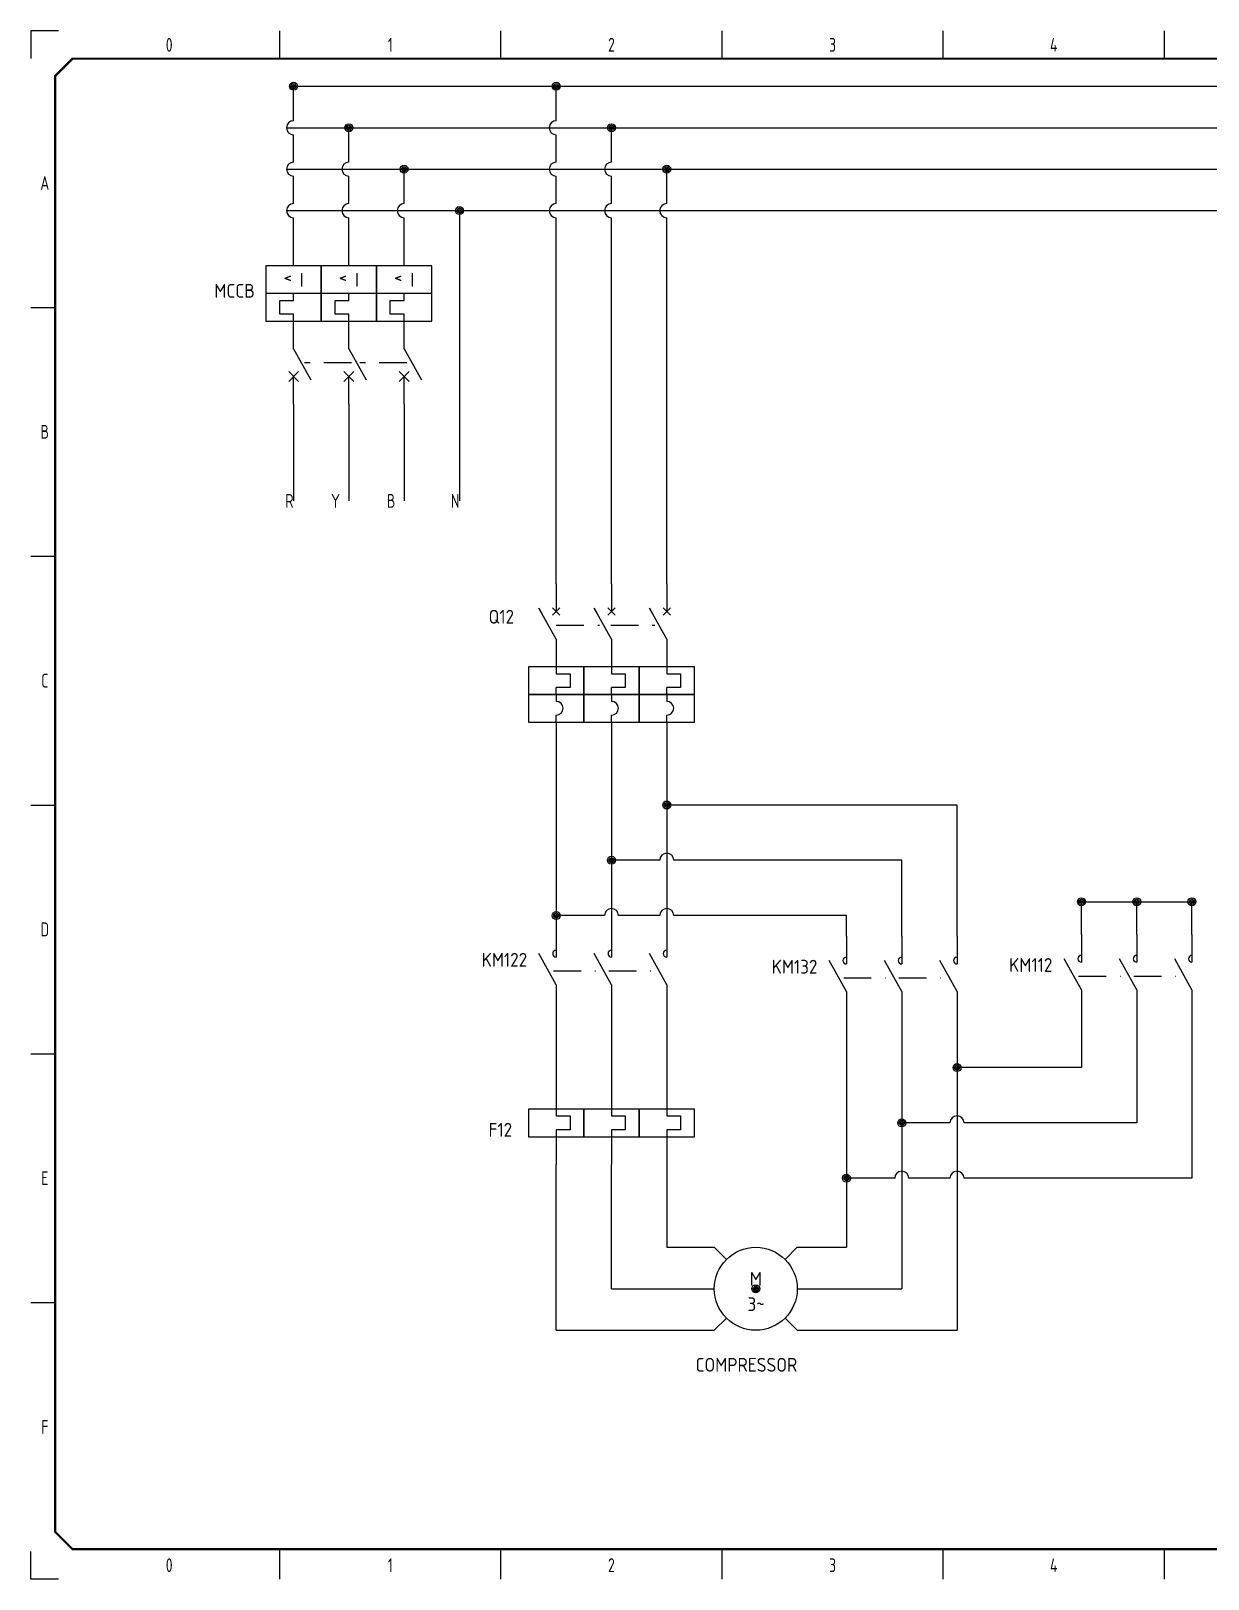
# Model space of a CAD drawing. Extents: x 5 to 415, y 5 to 285.
# Drawn here: x 5 to 217.9, y 5 to 285 of the extents above; entities that cross this region are included whole.
import ezdxf
from ezdxf.enums import TextEntityAlignment as Align

# ---------------------------------------------------------------- set-up
doc = ezdxf.new("R2010")
doc.units = 0
doc.header["$LTSCALE"] = 10
doc.linetypes.add('DASHED', pattern=[0.75, 0.5, -0.25])
for name, color, linetype in [('LINK', 252, 'DASHED'), ('MISC', 4, 'Continuous'), ('SYMS', 7, 'Continuous'), ('TAGS', 4, 'Continuous'), ('TITLE', 7, 'Continuous'), ('Title blocks', 7, 'Continuous'), ('WIREFIXED', 4, 'Continuous'), ('WIRES', 7, 'Continuous')]:
    doc.layers.add(name, color=color, linetype=linetype)
doc.styles.add('ISO8', font='ISO8.shx', dxfattribs={"width": 0.8})
doc.styles.add('ITALIC', font='ITALIC')
doc.styles.add('SIMPLEX', font='simplex')
doc.styles.add('WD_IEC', font='ISOCP2.shx', dxfattribs={"width": 0.9, "height": 4})

# ---------------------------------------------------------------- blocks, each defined once
blk = doc.blocks.new('Title_blocks_A3')
at = {"layer": 'TITLE', "const_width": 0.392}
blk.add_lwpolyline([(372.89, 13.53), (372.89, 276.86), (369.75, 280), (12.53, 280), (9.39, 276.86), (9.39, 13.53), (12.53, 10.39), (369.75, 10.39)], close=True, dxfattribs=at)
at = {"layer": 'Title blocks', "color": 7}
for p, q in [((50, 280), (50, 285)), ((90, 280), (90, 285)), ((130, 280), (130, 285)), ((170, 280), (170, 285)), ((5, 235), (9.39, 235)), ((5, 190), (9.39, 190)), ((5, 100), (9.39, 100)), ((5, 55), (9.39, 55)), ((50, 5), (50, 10.39)), ((90, 5), (90, 10.39)), ((130, 5), (130, 10.39)), ((170, 5), (170, 10.39))]:
    blk.add_line(p, q, dxfattribs=at)
at = {"layer": 'Title blocks', "color": 2}
for p, q in [((210, 280), (210, 285)), ((5, 145), (9.39, 145)), ((210, 5), (210, 10.39))]:
    blk.add_line(p, q, dxfattribs=at)
at = {"layer": 'Title blocks'}
for points in [[(10, 285), (5, 285), (5, 280)], [(10, 5), (5, 5), (5, 10)]]:
    blk.add_lwpolyline(points, dxfattribs=at)
at = {"layer": 'TITLE', "color": 1, "style": 'ITALIC'}
for tag, height, p in [('TITLE#1', 1.5, (393.23, 52.79)), ('TITLE#2', 1.5, (393.23, 50.25)), ('TITLE#3', 1.5, (393.23, 47.71)), ('TITLE#4', 1.5, (393.23, 45.16)), ('DWG#', 2, (393.23, 20.38))]:
    blk.add_attdef(tag, text='', height=height, dxfattribs=at).set_placement(p, align=Align.CENTER)
at = {"layer": 'TITLE', "color": 1, "style": 'SIMPLEX'}
blk.add_attdef('CAD#', (376.32, 34.6), '', height=1.25, rotation=90, dxfattribs=at)
at = {"layer": 'TITLE', "color": 1}
for tag, p, height, style in [('ENGINEER', (381.68, 34.6), 1.25, 'ITALIC'), ('CHKDBY', (396.6, 34.6), 1.25, 'ITALIC'), ('JOB#', (384.53, 30.65), 1.25, 'SIMPLEX'), ('DRAWNBY', (397.48, 30.65), 1.25, 'ITALIC'), ('SCALE', (383.14, 26.88), 1.25, 'SIMPLEX'), ('DATE', (396.4, 26.88), 1.25, 'SIMPLEX'), ('SHTS', (397.95, 13.15), 2, 'ITALIC')]:
    blk.add_attdef(tag, p, '', height=height, dxfattribs=dict(at, style=style))
at = {"layer": 'TITLE', "color": 1, "style": 'ITALIC'}
blk.add_attdef('SH#', text='', height=2, dxfattribs=at).set_placement((389.77, 13.15), align=Align.RIGHT)
at = {"layer": 'TITLE', "color": 7, "flags": 9}
blk.add_attdef('WD_TB', (381.46, 10.39), '', height=1.57, dxfattribs=at)
at = {"layer": 'Title blocks', "style": 'ISO8', "width": 0.8}
for s, p in [('0', (30, 282.5)), ('1', (70, 282.5)), ('2', (110, 282.5)), ('3', (150, 282.5)), ('4', (190, 282.5)), ('A', (7.5, 257.5)), ('B', (7.5, 212.5)), ('C', (7.5, 167.5)), ('D', (7.5, 122.5)), ('E', (7.5, 77.5)), ('F', (7.5, 32.5)), ('0', (30, 7.5)), ('1', (70, 7.5)), ('2', (110, 7.5)), ('3', (150, 7.5)), ('4', (190, 7.5))]:
    blk.add_text(s, height=2.5, dxfattribs=at).set_placement(p, align=Align.MIDDLE)
blk = doc.blocks.new('VCB11THI')
for p, q in [((0, 7.5), (0, 2.5)), ((0, -2.5), (-3.12, 3.12)), ((-0.88, 3.38), (0.88, 1.62)), ((-0.88, 1.62), (0.88, 3.38)), ((0, -2.5), (0, -8.75)), ((0, -8.75), (2.5, -8.75)), ((2.5, -8.75), (2.5, -11.25)), ((-5, -12.5), (5, -12.5)), ((0, -11.25), (0, -12.5)), ((2.5, -11.25), (0, -11.25)), ((0, -17.5), (0, -22.5))]:
    blk.add_line(p, q)
blk.add_lwpolyline([(-5, -7.5), (-5, -17.5), (5, -17.5), (5, -7.5)], close=True)
at = {"style": 'WD_IEC'}
for tag, p in [('INST', (-8, 5.25)), ('LOC', (-8, 1.75)), ('TAG1', (-8, -1.75)), ('RATING1', (-8, -6.35)), ('DESC1', (-8, -14.35)), ('DESC2', (-8, -17.85)), ('DESC3', (-8, -21.35))]:
    blk.add_attdef(tag, text='', height=2.5, dxfattribs=at).set_placement(p, align=Align.RIGHT)
blk.add_attdef('TERM01', text='', height=2, rotation=90, dxfattribs=at).set_placement((-1, 7.5), align=Align.RIGHT)
at = {"style": 'WD_IEC', "flags": 1}
for tag, p, height in [('X2TERM01', (0, 7.5), 0.32), ('MFG', (2.75, 6.5), 1.5), ('CAT', (2.75, 4), 1.5), ('X4LINK', (-2, 0), 0.32), ('X1LINK', (-0.5, 0), 0.32), ('COMMON', (-3.75, -8.75), 1), ('ASSYCODE', (1, -19), 1), ('FAMILY', (1, -20.5), 1), ('X8TERM02', (0, -22.5), 0.32), ('CATDESC', (1, -22), 1)]:
    blk.add_attdef(tag, p, '', height=height, dxfattribs=at)
at = {"lineweight": 15, "style": 'WD_IEC'}
blk.add_attdef('XREF', text='', height=2.5, dxfattribs=at).set_placement((-8, -10.35), align=Align.RIGHT)
at = {"linetype": 'Continuous', "style": 'WD_IEC'}
blk.add_attdef('T', text='', height=2.5, dxfattribs=at).set_placement((0, -15), align=Align.MIDDLE_CENTER)
at = {"style": 'WD_IEC'}
blk.add_attdef('TERM02', (-1, -22.5), '', height=2, rotation=90, dxfattribs=at)
blk = doc.blocks.new('VCB21THI')
for p, q in [((0, 7.5), (0, 2.5)), ((0, -2.5), (-3.12, 3.12)), ((-0.88, 3.38), (0.88, 1.62)), ((-0.88, 1.62), (0.88, 3.38)), ((0, -2.5), (0, -8.75)), ((0, -8.75), (2.5, -8.75)), ((2.5, -8.75), (2.5, -11.25)), ((-5, -12.5), (5, -12.5)), ((0, -11.25), (0, -12.5)), ((2.5, -11.25), (0, -11.25)), ((0, -17.5), (0, -22.5))]:
    blk.add_line(p, q)
blk.add_lwpolyline([(-5, -7.5), (-5, -17.5), (5, -17.5), (5, -7.5)], close=True)
at = {"style": 'WD_IEC'}
for tag, p in [('INST', (-8, 5.25)), ('LOC', (-8, 1.75)), ('TAG2', (-8, -1.75)), ('DESC1', (-8, -14.35)), ('DESC2', (-8, -17.85)), ('DESC3', (-8, -21.35))]:
    blk.add_attdef(tag, text='', height=2.5, dxfattribs=at).set_placement(p, align=Align.RIGHT)
blk.add_attdef('TERM01', text='', height=2, rotation=90, dxfattribs=at).set_placement((-1, 7.5), align=Align.RIGHT)
at = {"style": 'WD_IEC', "flags": 1}
for tag, p, height in [('X2TERM01', (0, 7.5), 0.32), ('X4LINK', (-2, 0), 0.32), ('X1LINK', (-0.5, 0), 0.32), ('CONTACT', (-5, -7.5), 1), ('FAMILY', (1, -20.5), 1), ('X8TERM02', (0, -22.5), 0.32)]:
    blk.add_attdef(tag, p, '', height=height, dxfattribs=at)
blk.add_attdef('RATING1', text='', height=2.5, dxfattribs=at).set_placement((-8, -6.35), align=Align.RIGHT)
at = {"lineweight": 15, "style": 'WD_IEC'}
blk.add_attdef('XREF', text='', height=2.5, dxfattribs=at).set_placement((-8, -10.35), align=Align.RIGHT)
at = {"linetype": 'Continuous', "style": 'WD_IEC'}
blk.add_attdef('T', text='', height=2.5, dxfattribs=at).set_placement((0, -15), align=Align.MIDDLE_CENTER)
at = {"style": 'WD_IEC'}
blk.add_attdef('TERM02', (-1, -22.5), '', height=2, rotation=90, dxfattribs=at)
blk = doc.blocks.new('WDDOT')
for radius in [0.72, 0.449, 0.223]:
    blk.add_circle((0, 0), radius)
blk = doc.blocks.new('WD_WNV')
at = {"linetype": 'Continuous', "style": 'WD_IEC', "width": 0.8}
blk.add_attdef('WIRENO', text='', height=2.5, dxfattribs=at).set_placement((-1.6, 0), align=Align.MIDDLE_RIGHT)
at = {"style": 'WD_IEC', "flags": 1}
for tag, p in [('W08USER', (-1, 0.375)), ('W04USER', (-1, 0.875)), ('W05USER', (-1, 0.75)), ('W09USER', (-1, 0.25)), ('W03USER', (-1, 1)), ('W06USER', (-1, 0.625)), ('W07USER', (-1, 0.5)), ('W02USER', (-1, 1.125)), ('W01USER', (-1, 1.25)), ('W10USER', (-1, 0.125))]:
    blk.add_attdef(tag, text='', height=0.08, dxfattribs=at).set_placement(p, align=Align.CENTER)
blk = doc.blocks.new('VCB11Q9')
for p, q in [((0, 7.5), (0, 2.5)), ((0, -2.5), (-3.12, 3.12)), ((-3.12, 3.12), (-2.52, 2.03)), ((-0.66, 1.84), (0.66, 3.16)), ((-0.66, 3.16), (0.66, 1.84)), ((0, -2.5), (0, -7.5)), ((0, -7.5), (0, -8.75)), ((0, -8.75), (2.5, -8.75)), ((2.5, -8.75), (2.5, -11.25)), ((0, -12.5), (0, -11.25)), ((2.5, -11.25), (0, -11.25)), ((0, -12.5), (0, -13.75)), ((0, -17.5), (0, -16.25)), ((0, -17.5), (0, -22.5))]:
    blk.add_line(p, q)
for points in [[(-5, -7.5), (-5, -12.5), (5, -12.5), (5, -7.5)], [(-5, -12.5), (-5, -17.5), (5, -17.5), (5, -12.5)]]:
    blk.add_lwpolyline(points, close=True)
blk.add_arc((0, -15), 1.25, 270, 90)
at = {"style": 'WD_IEC'}
for tag, p in [('INST', (-7.62, 6.3)), ('LOC', (-7.62, 3.3)), ('TAG1', (-7.62, 0.3)), ('RATING1', (-7.62, -2.7)), ('DESC1', (-7.62, -15.05)), ('DESC2', (-7.62, -18.05)), ('DESC3', (-7.62, -21.05))]:
    blk.add_attdef(tag, text='', height=2.5, dxfattribs=at).set_placement(p, align=Align.RIGHT)
blk.add_attdef('TERM01', text='', height=2, rotation=90, dxfattribs=at).set_placement((-1, 7.5), align=Align.RIGHT)
at = {"style": 'WD_IEC', "flags": 1}
for tag, p, height in [('X2TERM01', (0, 7.5), 0.32), ('X4LINK', (-2.15, 0), 0.32), ('X1LINK', (0.02, 0), 0.32), ('CONTACT', (-5.15, -7.55), 1), ('COMMON', (-3.9, -8.8), 1), ('ASSYCODE', (0.69, -18.77), 1), ('FAMILY', (0.69, -20.27), 1), ('X8TERM02', (0, -22.5), 0.32), ('CATDESC', (0.69, -21.77), 1)]:
    blk.add_attdef(tag, p, '', height=height, dxfattribs=at)
at = {"style": 'WD_IEC', "flags": 9}
for tag, p in [('MFG', (7.81, 5.44)), ('CAT', (7.81, 2.94))]:
    blk.add_attdef(tag, text='', height=1.5, dxfattribs=at).set_placement(p, align=Align.RIGHT)
at = {"lineweight": 15, "style": 'WD_IEC'}
blk.add_attdef('XREF', text='', height=2.5, dxfattribs=at).set_placement((-7.62, -12.05), align=Align.RIGHT)
at = {"style": 'WD_IEC'}
blk.add_attdef('TERM02', (-1, -22.5), '', height=2, rotation=90, dxfattribs=at)
blk = doc.blocks.new('VCB21Q9')
for p, q in [((0, 7.5), (0, 2.5)), ((0, -2.5), (-3.12, 3.12)), ((-3.12, 3.12), (-2.52, 2.03)), ((-0.66, 1.84), (0.66, 3.16)), ((-0.66, 3.16), (0.66, 1.84)), ((0, -2.5), (0, -7.5)), ((0, -7.5), (0, -8.75)), ((0, -8.75), (2.5, -8.75)), ((2.5, -8.75), (2.5, -11.25)), ((0, -12.5), (0, -11.25)), ((2.5, -11.25), (0, -11.25)), ((0, -12.5), (0, -13.75)), ((0, -17.5), (0, -16.25)), ((0, -17.5), (0, -22.5))]:
    blk.add_line(p, q)
for points in [[(-5, -7.5), (-5, -12.5), (5, -12.5), (5, -7.5)], [(-5, -12.5), (-5, -17.5), (5, -17.5), (5, -12.5)]]:
    blk.add_lwpolyline(points, close=True)
blk.add_arc((0, -15), 1.25, 270, 90)
at = {"style": 'WD_IEC'}
for tag, p in [('INST', (-5.27, 9.9)), ('LOC', (-5.27, 6.9)), ('TAG2', (-5.27, 3.9)), ('DESC1', (-8.42, -12.55)), ('DESC2', (-8.42, -15.55)), ('DESC3', (-8.42, -18.55))]:
    blk.add_attdef(tag, text='', height=2.5, dxfattribs=at).set_placement(p, align=Align.RIGHT)
blk.add_attdef('TERM01', text='', height=2, rotation=90, dxfattribs=at).set_placement((-1, 7.5), align=Align.RIGHT)
at = {"style": 'WD_IEC', "flags": 1}
for tag, p, height in [('X2TERM01', (0, 7.5), 0.32), ('X4LINK', (-2.15, 0), 0.32), ('X1LINK', (-0.13, 0), 0.32), ('CONTACT', (-5.15, -7.55), 1), ('FAMILY', (0.69, -20.27), 1), ('X8TERM02', (0, -22.5), 0.32)]:
    blk.add_attdef(tag, p, '', height=height, dxfattribs=at)
at = {"lineweight": 15, "style": 'WD_IEC'}
blk.add_attdef('XREF', text='', height=2.5, dxfattribs=at).set_placement((-8.42, -6.55), align=Align.RIGHT)
at = {"style": 'WD_IEC', "flags": 1}
blk.add_attdef('RATING1', text='', height=2.5, dxfattribs=at).set_placement((-8.42, -9.55), align=Align.RIGHT)
at = {"style": 'WD_IEC'}
blk.add_attdef('TERM02', (-1, -22.5), '', height=2, rotation=90, dxfattribs=at)
blk = doc.blocks.new('VMS21P')
for p, q in [((0, 7.5), (0, 2.5)), ((0, -2.5), (-3.12, 3.12)), ((0, -2.5), (0, -7.5))]:
    blk.add_line(p, q)
blk.add_arc((0, 3.12), 0.625, 90, 270)
at = {"style": 'WD_IEC'}
for tag, p in [('INST', (-5.25, 6.75)), ('LOC', (-5.25, 3.75)), ('TAG2', (-5.25, 0.75)), ('XREF', (-5.25, -3.75)), ('DESC1', (-5.25, -6.75)), ('DESC2', (-5.25, -9.75)), ('DESC3', (-5.25, -12.75))]:
    blk.add_attdef(tag, text='', height=2.5, dxfattribs=at).set_placement(p, align=Align.RIGHT)
blk.add_attdef('TERM01', text='', height=2, rotation=90, dxfattribs=at).set_placement((-1, 7.5), align=Align.RIGHT)
at = {"style": 'WD_IEC', "flags": 1}
for tag, p, height in [('X2TERM01', (0, 7.5), 0.32), ('X4LINK', (-2.91, 0), 0.32), ('X1LINK', (-0.5, 0), 0.32), ('CONTACT', (4, -3.5), 1), ('FAMILY', (4, -5), 1), ('X8TERM02', (0, -7.5), 0.32)]:
    blk.add_attdef(tag, p, '', height=height, dxfattribs=at)
at = {"style": 'WD_IEC'}
blk.add_attdef('TERM02', (-1, -7.5), '', height=2, rotation=90, dxfattribs=at)
blk = doc.blocks.new('VOL1')
for p, q in [((0, 7.5), (0, 1.25)), ((-5, 2.5), (-5, -2.5)), ((5, 2.5), (-5, 2.5)), ((0, 1.25), (2.5, 1.25)), ((2.5, 1.25), (2.5, -1.25)), ((5, -2.5), (5, 2.5)), ((-5, -2.5), (5, -2.5)), ((0, -1.25), (0, -7.5)), ((2.5, -1.25), (0, -1.25))]:
    blk.add_line(p, q)
at = {"style": 'WD_IEC'}
for tag, p in [('INST', (-6.5, 9)), ('LOC', (-6.5, 5.5)), ('TAG1', (-6.5, 2)), ('RATING1', (-6.5, -2.5)), ('XREF', (-6.5, -6.5)), ('DESC1', (-6.5, -10.35)), ('DESC2', (-6.5, -13.85)), ('DESC3', (-6.5, -17.35))]:
    blk.add_attdef(tag, text='', height=2.5, dxfattribs=at).set_placement(p, align=Align.RIGHT)
blk.add_attdef('TERM01', text='', height=2, rotation=90, dxfattribs=at).set_placement((-1, 7.5), align=Align.RIGHT)
at = {"style": 'WD_IEC', "flags": 1}
for tag, p, height in [('X2TERM01', (0, 7.5), 0.32), ('MFG', (2.75, 6.5), 1.5), ('CAT', (2.75, 4), 1.5), ('X4LINK', (-5, 0), 0.32), ('X1LINK', (5, 0), 0.32), ('ASSYCODE', (1, -4), 1), ('FAMILY', (1, -5.5), 1), ('X8TERM02', (0, -7.5), 0.32), ('CATDESC', (1, -7), 1)]:
    blk.add_attdef(tag, p, '', height=height, dxfattribs=at)
at = {"style": 'WD_IEC'}
blk.add_attdef('TERM02', (-1, -7.5), '', height=2, rotation=90, dxfattribs=at)
blk = doc.blocks.new('VOL2')
for p, q in [((0, 7.5), (0, 1.25)), ((-5, 2.5), (-5, -2.5)), ((5, 2.5), (-5, 2.5)), ((0, 1.25), (2.5, 1.25)), ((2.5, 1.25), (2.5, -1.25)), ((5, -2.5), (5, 2.5)), ((-5, -2.5), (5, -2.5)), ((0, -1.25), (0, -7.5)), ((2.5, -1.25), (0, -1.25))]:
    blk.add_line(p, q)
at = {"style": 'WD_IEC'}
for tag, p in [('INST', (-6.5, 9)), ('LOC', (-6.5, 5.5)), ('TAG2', (-6.5, 2)), ('RATING1', (-6.5, -2.5)), ('XREF', (-6.5, -6.5)), ('DESC1', (-6.5, -10.35)), ('DESC2', (-6.5, -13.85)), ('DESC3', (-6.5, -17.35))]:
    blk.add_attdef(tag, text='', height=2.5, dxfattribs=at).set_placement(p, align=Align.RIGHT)
blk.add_attdef('TERM01', text='', height=2, rotation=90, dxfattribs=at).set_placement((-1, 7.5), align=Align.RIGHT)
at = {"style": 'WD_IEC', "flags": 1}
for tag, p, height in [('X2TERM01', (0, 7.5), 0.32), ('X4LINK', (-5, 0), 0.32), ('X1LINK', (5, 0), 0.32), ('FAMILY', (1, -5.5), 1), ('X8TERM02', (0, -7.5), 0.32)]:
    blk.add_attdef(tag, p, '', height=height, dxfattribs=at)
at = {"style": 'WD_IEC'}
blk.add_attdef('TERM02', (-1, -7.5), '', height=2, rotation=90, dxfattribs=at)
blk = doc.blocks.new('VMO1M11')
blk.add_circle((0, 0), 7.5)
at = {"style": 'WD_IEC'}
for tag, p in [('TERM03', (-0.61, 7.61)), ('TERM04', (-6.53, -6.84)), ('TERM05', (8.5, -7.14))]:
    blk.add_attdef(tag, p, '', height=2, rotation=90, dxfattribs=at)
for tag, p in [('INST', (-13.29, 9.84)), ('LOC', (-13.29, 6.84)), ('TAG1', (-13.29, 3.84)), ('RATING1', (-13.29, -0.21)), ('DESC1', (-13.29, -7.51)), ('DESC2', (-13.29, -10.51)), ('DESC3', (-13.29, -13.51))]:
    blk.add_attdef(tag, text='', height=2.5, dxfattribs=at).set_placement(p, align=Align.RIGHT)
for tag, p in [('TERM01', (-6.5, 6.69)), ('TERM02', (8.52, 7.1)), ('TERM06', (-0.25, -8.24))]:
    blk.add_attdef(tag, text='', height=2, rotation=90, dxfattribs=at).set_placement(p, align=Align.RIGHT)
at = {"style": 'WD_IEC', "flags": 1}
for tag, p, height in [('X0TERM01', (-4.35, 6.11), 0.32), ('X2TERM03', (0, 7.5), 0.32), ('X0TERM02', (4.36, 6.11), 0.32), ('X4LINK', (-7.55, -0.02), 0.32), ('X1LINK', (7.45, -0.02), 0.32), ('MFG', (10.74, -2.06), 1.5), ('CAT', (10.74, -4.56), 1.5), ('ASSYCODE', (10.85, -6.37), 1), ('X0TERM04', (-4.35, -6.11), 0.32), ('X8TERM06', (0, -7.5), 0.32), ('X0TERM05', (4.36, -6.11), 0.32), ('FAMILY', (10.85, -7.87), 1), ('CATDESC', (10.85, -9.37), 1)]:
    blk.add_attdef(tag, p, '', height=height, dxfattribs=at)
at = {"style": 'WD_IEC'}
for tag, p in [('M', (0.03, 0.56)), ('3~', (0.06, -4.04))]:
    blk.add_attdef(tag, text='', height=2.5, dxfattribs=at).set_placement(p, align=Align.CENTER)
at = {"lineweight": 15, "style": 'WD_IEC'}
blk.add_attdef('XREF', text='', height=2.5, dxfattribs=at).set_placement((-13.29, -4.51), align=Align.RIGHT)
at = {"style": 'WD_IEC', "width": 0.9}
blk.add_attdef('WDTAGALT', text='', height=2.5, dxfattribs=at).set_placement((-13.29, -16.51), align=Align.RIGHT)

msp = doc.modelspace()

# ---------------------------------------------------------------- linework, layer by layer
for p, q in [((100, 50), (100, 80)), ((120, 80), (120, 65)), ((120, 65), (128.6, 65)), ((128.6, 65), (130.79, 62.8)), ((143.6, 65), (141.4, 62.8)), ((143.6, 65), (152.5, 65)), ((110, 57.5), (128.6, 57.5)), ((136.1, 57.5), (135.87, 58.18)), ((136.1, 57.5), (135.87, 56.82)), ((136.1, 57.5), (136.32, 58.18)), ((136.1, 57.5), (136.1, 56.78)), ((136.1, 57.5), (136.32, 56.82)), ((136.1, 57.5), (136.82, 57.5)), ((136.1, 57.5), (136.1, 56.78)), ((136.32, 57.5), (136.55, 57.5)), ((143.6, 57.5), (143.6, 57.5)), ((143.6, 57.5), (162.5, 57.5)), ((128.6, 50), (130.79, 52.2)), ((143.6, 50), (141.4, 52.2)), ((100, 50), (128.6, 50)), ((143.6, 50), (172.5, 50))]:
    msp.add_line(p, q)
at = {"layer": 'LINK'}
for points in [[(63, 225), (54.5, 225)], [(73, 225), (64.5, 225)], [(100.02, 177.5), (107.85, 177.5)], [(109.87, 177.5), (117.85, 177.5)], [(99.5, 115), (107.09, 115)], [(109.5, 115), (117.09, 115)], [(152, 113.75), (159.59, 113.75)], [(162, 113.75), (169.59, 113.75)], [(194.5, 114.06), (202.09, 114.06)], [(204.5, 114.06), (212.09, 114.06)], [(105, 87.5), (105, 87.5)], [(115, 87.5), (115, 87.5)]]:
    msp.add_lwpolyline(points, dxfattribs=at)
at = {"layer": 'WIRES'}
for p, q in [((51.78, 275), (360, 275)), ((52.5, 268.77), (52.5, 275)), ((100, 268.77), (100, 275)), ((51.23, 267.5), (360, 267.5)), ((52.5, 261.27), (52.5, 266.23)), ((62.5, 261.27), (62.5, 267.5)), ((100, 261.27), (100, 266.23)), ((110, 261.27), (110, 267.5)), ((51.23, 260), (360, 260)), ((52.5, 253.77), (52.5, 258.73)), ((62.5, 253.77), (62.5, 258.73)), ((72.5, 253.77), (72.5, 260)), ((100, 253.77), (100, 258.73)), ((110, 253.77), (110, 258.73)), ((120, 253.77), (120, 260)), ((51.23, 252.5), (360, 252.5)), ((82.5, 252.5), (82.5, 200)), ((52.5, 247.5), (52.5, 251.23)), ((62.5, 247.5), (62.5, 251.23)), ((72.5, 247.5), (72.5, 251.23)), ((100, 185), (100, 251.23)), ((110, 185), (110, 251.23)), ((120, 185), (120, 251.23)), ((52.5, 217.5), (52.5, 200)), ((62.5, 217.5), (62.5, 200)), ((72.5, 217.5), (72.5, 200)), ((100, 155), (100, 122.5)), ((110, 155), (110, 122.5)), ((120, 155), (120, 122.5)), ((172.5, 145), (120, 145)), ((172.5, 121.25), (172.5, 145)), ((118.73, 135), (110, 135)), ((162.5, 135), (121.27, 135)), ((162.5, 121.25), (162.5, 135)), ((194.28, 127.5), (215.72, 127.5)), ((195, 121.56), (195, 127.5)), ((205, 121.56), (205, 127.5)), ((215, 121.56), (215, 127.5)), ((108.73, 125), (100, 125)), ((118.73, 125), (111.27, 125)), ((152.5, 125), (121.27, 125)), ((152.5, 121.25), (152.5, 125)), ((100, 107.5), (100, 95)), ((110, 107.5), (110, 95)), ((120, 107.5), (120, 95)), ((195, 106.56), (195, 97.5)), ((205, 106.56), (205, 87.5)), ((215, 106.56), (215, 77.5)), ((152.5, 106.25), (152.5, 65)), ((162.5, 106.25), (162.5, 57.5)), ((172.5, 106.25), (172.5, 50)), ((195, 97.5), (172.5, 97.5)), ((171.23, 87.5), (162.5, 87.5)), ((205, 87.5), (173.77, 87.5)), ((110, 57.5), (110, 80)), ((161.23, 77.5), (152.5, 77.5)), ((171.23, 77.5), (163.77, 77.5)), ((215, 77.5), (173.77, 77.5)), ((135.68, 56.91), (136.1, 57.5))]:
    msp.add_line(p, q, dxfattribs=at)
for centre, start, end in [((52.5, 267.5), 90, 270), ((100, 267.5), 90, 270), ((52.5, 260), 90, 270), ((62.5, 260), 90, 270), ((100, 260), 90, 270), ((110, 260), 90, 270), ((52.5, 252.5), 90, 270), ((62.5, 252.5), 90, 270), ((72.5, 252.5), 90, 270), ((100, 252.5), 90, 270), ((110, 252.5), 90, 270), ((120, 252.5), 90, 270), ((120, 135), 0, 180), ((110, 125), 0, 180), ((120, 125), 0, 180), ((172.5, 87.5), 0, 180), ((162.5, 77.5), 0, 180), ((172.5, 77.5), 0, 180)]:
    msp.add_arc(centre, 1.27, start, end, dxfattribs=at)

# ---------------------------------------------------------------- block references
at = {"layer": 'SYMS'}
for name, p in [('Title_blocks_A3', (0, 0)), ('WDDOT', (52.5, 275)), ('WDDOT', (100, 275)), ('WDDOT', (62.5, 267.5)), ('WDDOT', (110, 267.5)), ('WDDOT', (72.5, 260)), ('WDDOT', (120, 260)), ('WDDOT', (82.5, 252.5)), ('VCB21Q9', (110, 177.5)), ('VCB21Q9', (120, 177.5)), ('WDDOT', (120, 145)), ('WDDOT', (110, 135)), ('WDDOT', (195, 127.5)), ('WDDOT', (205, 127.5)), ('WDDOT', (215, 127.5)), ('WDDOT', (100, 125)), ('VMS21P', (110, 115)), ('VMS21P', (120, 115)), ('VMS21P', (162.5, 113.75)), ('VMS21P', (172.5, 113.75)), ('VMS21P', (205, 114.06)), ('VMS21P', (215, 114.06)), ('WDDOT', (172.5, 97.5)), ('VOL2', (110, 87.5)), ('VOL2', (120, 87.5)), ('WDDOT', (162.5, 87.5)), ('WDDOT', (152.5, 77.5)), ('WDDOT', (136.1, 57.5))]:
    msp.add_blockref(name, p, dxfattribs=at)
ref = msp.add_blockref('VCB11THI', (72.5, 225), dxfattribs=dict(at, rotation=180))
ref.add_attrib('T', 'I >', dxfattribs={"layer": 'MISC', "linetype": 'Continuous', "height": 2.5, "rotation": 180, "style": 'WD_IEC'}).set_placement((72.5, 240), align=Align.MIDDLE_CENTER)
ref.add_attrib('TAG1', 'MCCB', dxfattribs={"layer": 'TAGS', "height": 2.5, "style": 'WD_IEC'}).set_placement((45.5, 236.75), align=Align.RIGHT)
ref = msp.add_blockref('VCB21THI', (52.5, 225), dxfattribs=dict(at, rotation=180))
ref.add_attrib('T', 'I >', dxfattribs={"layer": 'MISC', "linetype": 'Continuous', "height": 2.5, "rotation": 180, "style": 'WD_IEC'}).set_placement((52.5, 240), align=Align.MIDDLE_CENTER)
ref = msp.add_blockref('VCB21THI', (62.5, 225), dxfattribs=dict(at, rotation=180))
ref.add_attrib('T', 'I >', dxfattribs={"layer": 'MISC', "linetype": 'Continuous', "height": 2.5, "rotation": 180, "style": 'WD_IEC'}).set_placement((62.5, 240), align=Align.MIDDLE_CENTER)
ref = msp.add_blockref('VCB11Q9', (100, 177.5), dxfattribs=at)
ref.add_attrib('TAG1', 'Q12', dxfattribs={"layer": 'TAGS', "height": 2.5, "style": 'WD_IEC'}).set_placement((92.38, 177.8), align=Align.RIGHT)
ref = msp.add_blockref('VMS21P', (100, 115), dxfattribs=at)
ref.add_attrib('TAG2', 'KM122', dxfattribs={"layer": 'TAGS', "height": 2.5, "style": 'WD_IEC'}).set_placement((94.75, 115.75), align=Align.RIGHT)
ref = msp.add_blockref('VMS21P', (152.5, 113.75), dxfattribs=at)
ref.add_attrib('TAG2', 'KM132', dxfattribs={"layer": 'TAGS', "height": 2.5, "style": 'WD_IEC'}).set_placement((147.25, 114.5), align=Align.RIGHT)
ref = msp.add_blockref('VMS21P', (195, 114.06), dxfattribs=at)
ref.add_attrib('TAG2', 'KM112', dxfattribs={"layer": 'TAGS', "height": 2.5, "style": 'WD_IEC'}).set_placement((189.75, 114.81), align=Align.RIGHT)
ref = msp.add_blockref('VOL1', (100, 87.5), dxfattribs=at)
ref.add_attrib('TAG1', 'F12', dxfattribs={"layer": 'TAGS', "height": 2.5, "style": 'WD_IEC'}).set_placement((92.03, 85), align=Align.RIGHT)
ref = msp.add_blockref('VMO1M11', (136.1, 57.5), dxfattribs=at)
ref.add_attrib('M', 'M', dxfattribs={"layer": 'MISC', "height": 2.5, "style": 'WD_IEC'}).set_placement((136.12, 58.06), align=Align.CENTER)
ref.add_attrib('3~', '3~', dxfattribs={"layer": 'MISC', "height": 2.5, "style": 'WD_IEC'}).set_placement((136.16, 53.46), align=Align.CENTER)
ref.add_attrib('TAG1', 'COMPRESSOR', dxfattribs={"layer": 'TAGS', "height": 2.5, "style": 'WD_IEC'}).set_placement((143.6, 42.5), align=Align.RIGHT)
at = {"layer": 'WIREFIXED'}
ref = msp.add_blockref('WD_WNV', (54.1, 200), dxfattribs=at)
ref.add_attrib('WIRENOF', 'R', dxfattribs={"linetype": 'Continuous', "height": 2.5, "style": 'WD_IEC', "width": 0.8}).set_placement((52.5, 200), align=Align.MIDDLE_RIGHT)
ref = msp.add_blockref('WD_WNV', (62.5, 200), dxfattribs=at)
ref.add_attrib('WIRENOF', 'Y', dxfattribs={"linetype": 'Continuous', "height": 2.5, "style": 'WD_IEC', "width": 0.8}).set_placement((60.9, 200), align=Align.MIDDLE_RIGHT)
ref = msp.add_blockref('WD_WNV', (72.5, 200), dxfattribs=at)
ref.add_attrib('WIRENOF', 'B', dxfattribs={"linetype": 'Continuous', "height": 2.5, "style": 'WD_IEC', "width": 0.8}).set_placement((70.9, 200), align=Align.MIDDLE_RIGHT)
ref = msp.add_blockref('WD_WNV', (84.1, 200), dxfattribs=at)
ref.add_attrib('WIRENOF', 'N', dxfattribs={"linetype": 'Continuous', "height": 2.5, "style": 'WD_IEC', "width": 0.8}).set_placement((82.5, 200), align=Align.MIDDLE_RIGHT)

doc.saveas('drawing.dxf')
